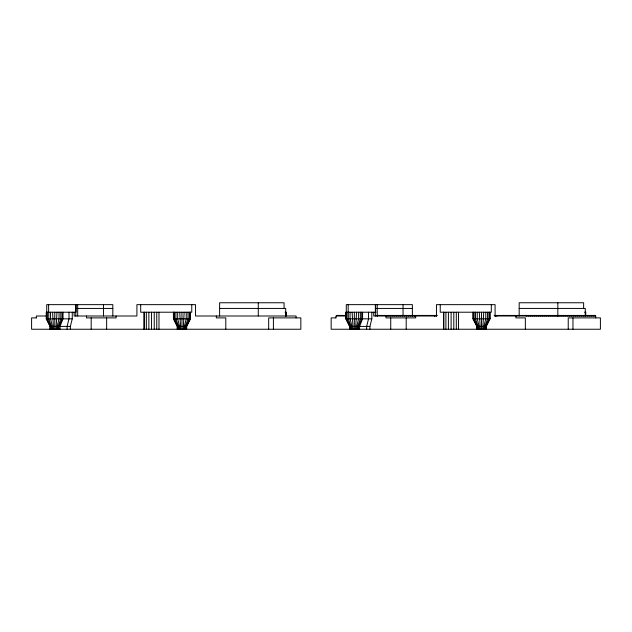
<?xml version="1.0" encoding="UTF-8"?>
<svg xmlns="http://www.w3.org/2000/svg" width="632" height="632" viewBox="0 0 632 632"><rect width="100%" height="100%" fill="white"/><g stroke="black" fill="none" stroke-linecap="round" stroke-linejoin="round"><path stroke-width="0.95" d="M70.365 329.24L70.365 326.404L72.261 318.836L72.261 312.216M369.925 329.24L369.925 326.404L371.821 318.836L371.821 312.216M186.669 329.24L186.669 326.404L190.485 318.836L190.485 312.216M486.229 329.24L486.229 326.404L490.045 318.836L490.045 312.216M75.793 308.432L112.82 308.432M219.62 308.432L285.711 308.432L285.711 316M375.353 308.432L412.38 308.432M519.18 308.432L585.272 308.432L585.272 316M285.048 312.216L286.193 312.216L286.193 316M376.072 312.216L345.807 312.216L345.807 318.836L349.622 326.404L349.622 329.24M584.608 312.216L585.753 312.216L585.753 316M346.233 315.431L336.477 315.431L336.477 316M437.368 315.431L434.753 315.431L434.753 316M494.145 315.431L496.041 315.431L496.041 316M46.729 316L36.332 316L36.332 317.888M346.289 316L335.884 316L335.884 317.888M436.649 316L373.717 316L373.717 312.216M595.668 316L494.706 316L494.706 315.431M36.498 317.888L31.6 317.888L31.6 329.24L300.84 329.24L300.84 317.888L268.679 317.888L268.679 329.24M336.058 317.888L331.16 317.888L331.16 329.24L600.4 329.24L600.4 317.888L568.231 317.888L568.231 329.24M76.061 304.648L76.061 312.216L46.247 312.216L46.247 318.836L72.261 318.836M173.429 312.216L173.429 318.836L190.485 318.836M345.807 318.836L371.821 318.836M472.981 312.216L472.981 318.836L490.045 318.836M46.247 318.836L50.062 326.404L70.365 326.404M173.429 318.836L177.244 326.404L186.669 326.404M349.622 326.404L369.925 326.404M472.981 318.836L476.797 326.404L486.229 326.404M595.668 317.888L595.668 315.431L516.699 315.431L516.699 316M594.949 315.431L594.949 316M593.709 315.431L593.709 316M592.982 315.431L592.982 316M591.742 315.431L591.742 316M591.023 315.431L591.023 316M589.774 315.431L589.774 316M589.056 315.431L589.056 316M587.807 315.431L587.807 316M587.088 315.431L587.088 316M585.461 312.216L585.461 316M585.121 315.431L585.121 316M583.881 315.431L583.881 316M583.628 308.432L583.628 302.76L519.18 302.76L519.18 316M583.154 315.431L583.154 316M581.914 315.431L581.914 316M581.195 315.431L581.195 316M579.947 315.431L579.947 316M579.228 315.431L579.228 316M577.98 315.431L577.98 316M577.261 315.431L577.261 316M576.013 315.431L576.013 316M575.294 315.431L575.294 316M574.053 315.431L574.053 316M573.327 315.431L573.327 316M572.963 317.888L572.963 329.24M572.086 315.431L572.086 316M571.368 315.431L571.368 316M570.119 315.431L570.119 316M569.4 315.431L569.4 316M568.152 315.431L568.152 316M567.433 315.431L567.433 316M566.185 315.431L566.185 316M565.466 315.431L565.466 316M564.226 315.431L564.226 316M563.499 315.431L563.499 316M562.259 315.431L562.259 316M561.532 315.431L561.532 316M560.292 315.431L560.292 316M559.573 315.431L559.573 316M558.325 315.431L558.325 316M557.835 302.76L557.835 316M557.606 315.431L557.606 316M556.358 315.431L556.358 316M555.639 315.431L555.639 316M554.39 315.431L554.39 316M553.672 315.431L553.672 316M552.431 315.431L552.431 316M551.704 315.431L551.704 316M550.464 315.431L550.464 316M549.745 315.431L549.745 316M548.497 315.431L548.497 316M547.778 315.431L547.778 316M546.53 315.431L546.53 316M545.811 315.431L545.811 316M544.563 315.431L544.563 316M543.844 315.431L543.844 316M542.604 315.431L542.604 316M541.877 315.431L541.877 316M540.637 315.431L540.637 316M539.918 315.431L539.918 316M538.669 315.431L538.669 316M537.951 315.431L537.951 316M536.702 315.431L536.702 316M535.983 315.431L535.983 316M534.735 315.431L534.735 316M534.016 315.431L534.016 316M532.776 315.431L532.776 316M532.049 315.431L532.049 316M530.809 315.431L530.809 316M530.09 315.431L530.09 316M528.842 315.431L528.842 316M528.123 315.431L528.123 316M526.875 315.431L526.875 316M526.156 315.431L526.156 316M525.358 329.24L525.358 317.888L515.902 317.888L515.902 315.431L496.989 315.431L496.989 316M495.425 315.431L495.425 316M495.314 315.431L495.314 316M495.093 316L495.093 304.648L436.459 304.648L436.459 316M491.309 304.648L491.309 312.216L440.243 312.216L440.243 304.648M489.753 312.216L489.753 318.836L486.071 326.404L486.071 329.24M488.899 312.216L488.899 318.836L485.597 326.404L485.597 329.24M487.548 312.216L487.548 318.836L484.847 326.404L484.847 329.24M485.779 312.216L485.779 318.836L483.875 326.404L483.875 329.24M483.725 312.216L482.737 329.24M481.513 312.216L481.513 329.24M480.296 329.24L479.309 312.216M479.159 329.24L479.159 326.404L477.247 318.836L477.247 312.216M478.179 329.24L478.179 326.404L475.485 318.836L475.485 312.216M477.429 329.24L477.429 326.404L474.126 318.836L474.126 312.216M476.963 329.24L476.963 326.404L473.273 318.836L473.273 312.216M476.797 326.404L476.797 329.24M458.461 312.216L458.548 329.24M456.304 312.216L456.304 329.24M453.8 312.216L453.8 329.24M451.106 312.216L451.106 329.24M448.412 312.216L448.412 329.24M445.908 312.216L445.908 329.24M443.751 312.216L443.751 329.24M443.672 312.216L443.672 329.24M436.112 315.431L436.112 316M434.571 316L434.571 315.431L415.659 315.431L415.659 317.888L386.01 317.888L386.01 316M415.453 316L415.453 315.431L377.138 315.431L377.138 316M414.837 315.431L414.837 316M414.726 315.431L414.726 316M414.118 315.431L414.118 316M412.87 315.431L412.87 316M412.38 316L412.38 304.648L346.289 304.648L346.289 312.216M412.151 315.431L412.151 316M410.903 315.431L410.903 316M410.184 315.431L410.184 316M408.944 315.431L408.944 316M408.217 315.431L408.217 316M406.976 315.431L406.976 316M406.257 315.431L406.257 316M406.202 317.888L406.202 329.24M405.009 315.431L405.009 316M404.29 315.431L404.29 316M403.042 304.648L403.042 316M402.323 315.431L402.323 316M401.075 315.431L401.075 316M400.356 315.431L400.356 316M399.116 315.431L399.116 316M398.389 315.431L398.389 316M397.149 315.431L397.149 316M396.422 315.431L396.422 316M395.182 315.431L395.182 316M394.463 315.431L394.463 316M393.215 315.431L393.215 316M392.496 315.431L392.496 316M391.248 315.431L391.248 316M390.734 317.888L390.734 329.24M390.529 315.431L390.529 316M389.28 315.431L389.28 316M388.562 315.431L388.562 316M387.321 315.431L387.321 316M386.594 315.431L386.594 316M377.241 304.648L377.241 316M375.613 304.648L375.613 312.216M375.353 304.648L375.353 316M368.543 312.216L368.543 318.836L366.655 326.404L366.655 329.24M362.578 312.216L362.578 318.836L359.568 326.404L359.568 329.24M361.725 312.216L361.725 318.836L358.423 326.404L358.423 329.24M360.366 312.216L360.366 318.836L357.673 326.404L357.673 329.24M358.605 312.216L358.605 318.836L356.693 326.404L356.693 329.24M356.543 312.216L355.555 329.24M354.339 312.216L354.339 329.24M353.114 329.24L352.127 312.216M351.985 329.24L351.985 326.404L350.073 318.836L350.073 312.216M351.005 329.24L351.005 326.404L348.303 318.836L348.303 312.216M350.254 329.24L350.254 326.404L346.952 318.836L346.952 312.216M349.78 329.24L349.78 326.404L346.099 318.836L346.099 312.216M348.177 304.648L348.177 312.216M345.933 315.431L345.933 316M296.116 317.888L296.116 316L195.541 316L195.541 304.648L136.907 304.648L136.907 316L74.157 316L74.157 312.216M285.901 312.216L285.901 316M284.076 308.432L284.076 302.76L219.62 302.76L219.62 316M273.403 317.888L273.403 329.24M258.275 302.76L258.275 316M225.798 329.24L225.798 317.888L216.342 317.888L216.342 316M191.757 304.648L191.757 312.216L140.691 312.216L140.691 304.648M190.192 312.216L190.192 318.836L186.511 326.404L186.511 329.24M189.347 312.216L189.347 318.836L186.037 326.404L186.037 329.24M187.988 312.216L187.988 318.836L185.287 326.404L185.287 329.24M186.219 312.216L186.219 318.836L184.315 326.404L184.315 329.24M184.165 312.216L183.177 329.24M181.953 312.216L181.953 329.24M180.736 329.24L179.749 312.216M179.599 329.24L179.599 326.404L177.695 318.836L177.695 312.216M178.619 329.24L178.619 326.404L175.925 318.836L175.925 312.216M177.876 329.24L177.876 326.404L174.566 318.836L174.566 312.216M177.402 329.24L177.402 326.404L173.713 318.836L173.713 312.216M177.244 326.404L177.244 329.24M158.988 312.216L158.988 329.24M156.752 312.216L156.752 329.24M154.24 312.216L154.24 329.24M151.546 312.216L151.546 329.24M148.86 312.216L148.86 329.24M146.347 312.216L146.347 329.24M144.199 312.216L144.199 329.24M144.112 312.216L144.112 329.24M116.098 316L116.098 317.888L86.45 317.888L86.45 316M112.82 316L112.82 304.648L46.729 304.648L46.729 312.216M106.642 317.888L106.642 329.24M103.482 304.648L103.482 316M91.182 317.888L91.182 329.24M77.689 304.648L77.689 316M75.793 304.648L75.793 316M68.991 312.216L68.991 318.836L67.095 326.404L67.095 329.24M63.018 312.216L63.018 318.836L60.016 326.404L60.016 329.24M62.165 312.216L62.165 318.836L58.863 326.404L58.863 329.24M60.814 312.216L60.814 318.836L58.112 326.404L58.112 329.24M59.045 312.216L59.045 318.836L57.141 326.404L57.141 329.24M56.991 312.216L56.003 329.24M54.779 312.216L54.779 329.24M53.562 329.24L52.575 312.216M52.424 329.24L52.424 326.404L50.513 318.836L50.513 312.216M51.445 329.24L51.445 326.404L48.751 318.836L48.751 312.216M50.694 329.24L50.694 326.404L47.392 318.836L47.392 312.216M50.228 329.24L50.228 326.404L46.539 318.836L46.539 312.216M50.062 326.404L50.062 329.24M48.624 304.648L48.624 312.216"/></g></svg>
